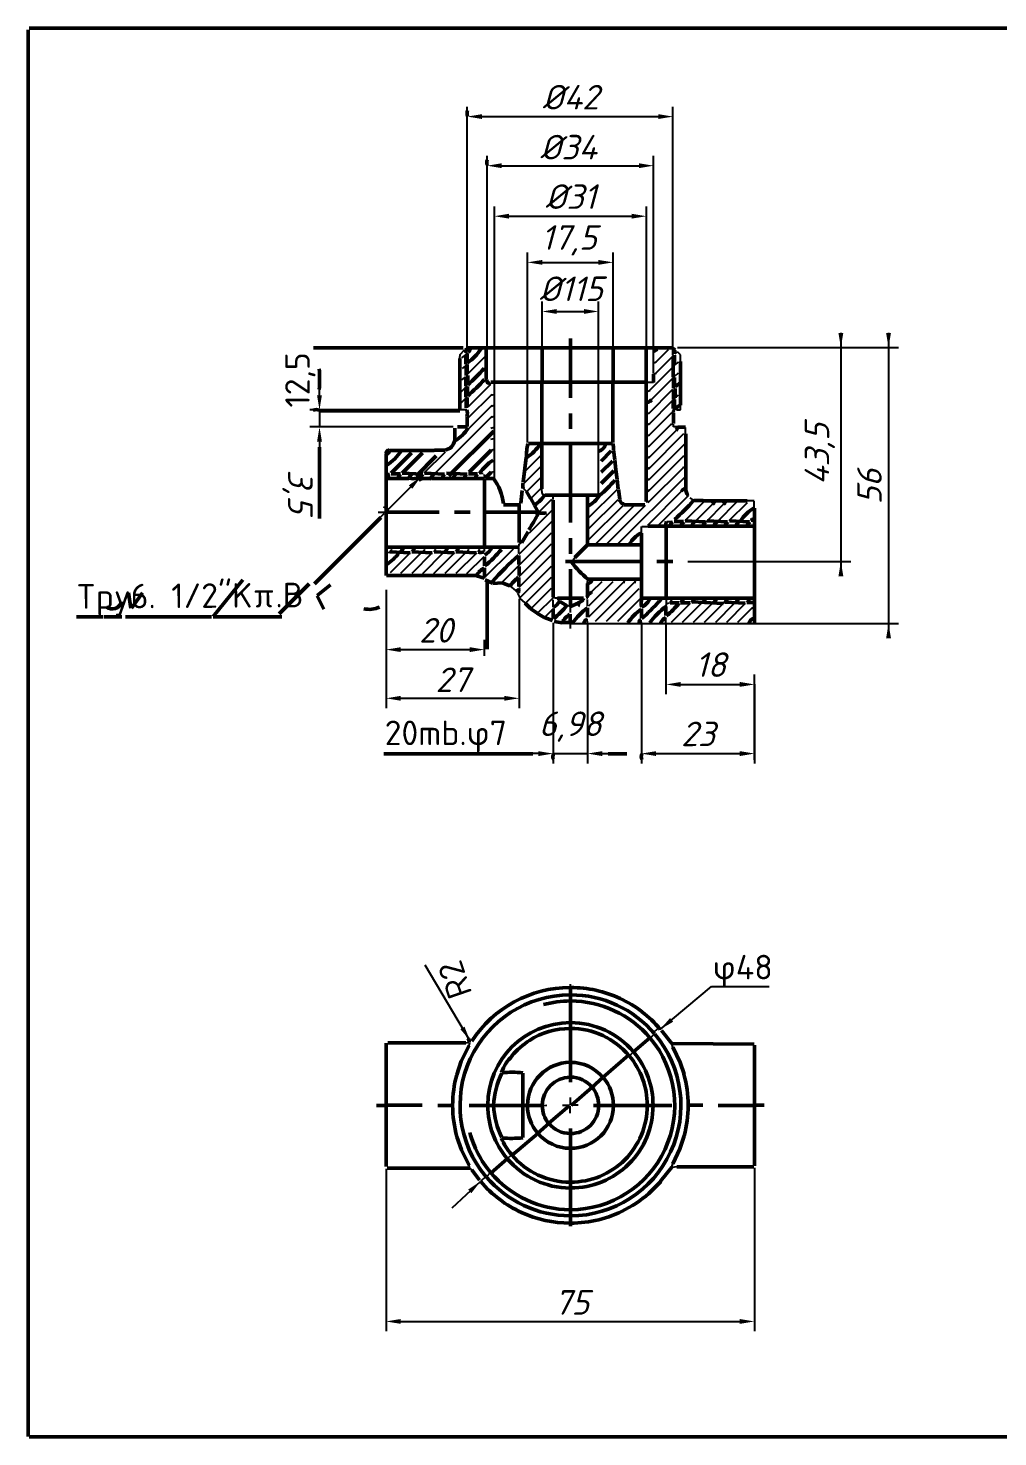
# Model space of a CAD drawing. Header units: millimetres. Extents: x 20 to 415, y 0 to 292.
# Drawn here: x 20 to 217.6, y 5 to 292 of the extents above; entities that cross this region are included whole.
import ezdxf

# ---------------------------------------------------------------- set-up
doc = ezdxf.new("R2010")
doc.units = ezdxf.units.MM
for name, color, linetype, lineweight in [('DIMS', 4, 'Continuous', 25), ('MAIN', 7, 'Continuous', 50), ('TEXT', 7, 'Continuous', 25), ('THIN', 3, 'Continuous', 25)]:
    doc.layers.add(name, color=color, linetype=linetype, lineweight=lineweight)
doc.styles.add('ESKD', font='isocpeur.ttf', dxfattribs={"oblique": 15})
doc.dimstyles.new('ESKD', dxfattribs={"dimtxt": 5, "dimasz": 3, "dimexe": 2, "dimexo": 0, "dimgap": 1, "dimtad": 1, "dimtxsty": 'ESKD', "dimcen": 2.5, "dimclrd": 256, "dimclre": 256, "dimclrt": 256, "dimadec": 0, "dimazin": 3, "dimtfac": 1, "dimtmove": 0, "dimatfit": 3, "dimlwd": 25, "dimlwe": 25})

msp = doc.modelspace()

# ---------------------------------------------------------------- hatches: boundary and pattern name
at = {"layer": 'THIN'}
h = msp.add_hatch(dxfattribs=at)
h.set_pattern_fill('ANSI31', scale=0.502426)
h.set_pattern_definition([(45, (-0.681, 0.681), (-1.127979, 1.127979), [])])
h.paths.add_polyline_path([(114.5574, 219.4253), (113.4081, 219.4679), (113.2379, 219.6807), (113.2379, 220.3617), (113.0676, 220.3617), (109.6199, 216.9139), (109.8327, 210.4013), (107.2363, 207.8048), (106.7255, 206.7832), (106.2147, 206.2725), (105.108, 205.6765), (102.8947, 205.6765), (98.6382, 201.2497), (100.6813, 201.3774), (102.6818, 201.2497), (102.767, 201.0794), (102.3413, 200.4835), (104.2567, 200.4835), (104.7675, 201.1646), (103.2352, 201.2071), (105.0229, 201.2497), (114.5574, 210.7844)])
h.paths.add_polyline_path([(109.1942, 220.83), (108.3004, 220.0638), (108.3004, 214.4877), (109.1942, 214.4877), (109.1942, 216.1903), (109.4496, 216.3605), (109.4496, 216.6159), (109.1942, 216.7862), (109.1942, 218.4463), (109.4496, 218.6165), (109.4496, 218.8719), (109.1942, 219.0422)])
h.paths.add_polyline_path([(113.2379, 226.4061), (112.3866, 226.4061), (109.6199, 223.6393), (109.5773, 221.9367), (109.3219, 221.7664), (109.3219, 221.3833), (109.5773, 221.2556), (109.5773, 219.4679), (109.7901, 219.4679), (113.2379, 222.9157)])
h = msp.add_hatch(dxfattribs=at)
h.set_pattern_fill('ANSI31', scale=0.502426)
h.set_pattern_definition([(45, (-0.794, 0.794), (-1.127979, 1.127979), [])])
h.paths.add_polyline_path([(151.4184, 226.4061), (150.5245, 226.5338), (148.3112, 226.4061), (147.8004, 225.8953), (147.8004, 219.7232), (147.545, 219.4253), (146.4383, 219.3827), (146.4383, 215.8923), (146.864, 216.02), (146.4383, 215.5518), (146.3957, 195.333), (145.8424, 194.7797), (141.3731, 194.7371), (140.9049, 194.9499), (140.4793, 195.3756), (140.2239, 196.0141), (139.8408, 199.8024), (139.6705, 199.8024), (134.3074, 194.4392), (134.3074, 186.9901), (142.3947, 186.9901), (144.7357, 189.3313), (144.7357, 190.5231), (144.906, 190.7359), (149.7158, 190.7785), (149.7584, 191.5872), (149.9286, 191.7575), (150.3117, 191.5447), (151.4184, 191.5447), (155.3769, 195.5033), (155.3769, 195.7161), (154.5256, 196.3121), (154.6533, 196.8654), (154.0999, 196.8654), (153.7594, 198.0147), (153.2912, 197.8444), (153.7594, 198.3978), (153.7594, 202.5267), (153.6317, 202.6969), (153.7594, 202.8672), (153.6317, 204.9529), (153.7594, 205.1232), (153.7594, 209.2521), (153.6317, 209.4223), (153.7594, 210.4013), (152.5251, 210.4439), (152.2697, 210.2311), (152.1845, 210.4439), (151.4609, 210.4439), (151.2481, 210.6567), (151.1204, 211.4229), (151.2481, 211.5932), (151.163, 213.7215), (151.4184, 214.4451), (151.4184, 220.1489), (151.7163, 220.3617), (151.7163, 220.7023), (151.4184, 220.8725), (151.4184, 222.4049), (151.7163, 222.6177), (151.7163, 222.9582), (151.4184, 223.1285), (151.4184, 224.6609), (151.7163, 224.8737), (151.7163, 225.2142), (151.4184, 225.3845)])
h = msp.add_hatch(dxfattribs=at)
h.set_pattern_fill('ANSI31', scale=0.502426)
h.set_pattern_definition([(45, (-0.7517, 0.7517), (-1.127979, 1.127979), [])])
h.paths.add_polyline_path([(124.4749, 206.9109), (121.7082, 204.2719), (121.1123, 199.1214), (121.5805, 198.0572), (121.4103, 197.4613), (121.9636, 197.3762), (122.4318, 196.5674), (122.2616, 196.0141), (122.7298, 196.0141), (123.2831, 195.0351), (123.496, 195.0351), (125.0283, 196.5674), (125.0283, 196.7377), (124.6878, 196.7377), (124.4749, 196.9931)])
h = msp.add_hatch(dxfattribs=at)
h.set_pattern_fill('ANSI31', scale=0.502426)
h.set_pattern_definition([(45, (-0.7956, 0.7956), (-1.127979, 1.127979), [])])
h.paths.add_polyline_path([(119.9205, 185.926), (116.8133, 185.926), (113.1102, 182.2228), (113.0676, 180.5201), (112.9399, 180.4776), (112.9399, 181.8822), (111.9609, 181.1161), (111.6204, 180.6053), (112.7697, 180.2222), (112.8974, 179.8816), (113.323, 179.9242), (114.6425, 179.456), (119.9205, 184.7341)])
h.paths.add_polyline_path([(125.3688, 196.7377), (123.496, 194.8648), (124.0493, 193.7581), (123.7939, 193.5027), (123.7939, 193.1196), (124.2621, 193.0345), (122.4318, 189.842), (122.0913, 189.5441), (122.1765, 189.0759), (121.6657, 188.5651), (120.0908, 185.926), (120.0908, 182.6059), (119.9205, 182.6059), (119.9205, 184.3936), (119.7503, 184.3936), (114.8979, 179.3709), (116.26, 179.2857), (116.4302, 178.8601), (116.8133, 178.8601), (117.0687, 179.1155), (118.3456, 178.6472), (119.9205, 180.2222), (120.0482, 182.0951), (120.0908, 176.8169), (120.3036, 176.5189), (120.0482, 176.2636), (120.0482, 175.8805), (120.4739, 175.8379), (120.6441, 176.0082), (121.2826, 175.1994), (121.1549, 174.6886), (121.7082, 174.7312), (122.3467, 174.0927), (122.3041, 173.5393), (122.8575, 173.667), (123.5811, 173.1562), (123.6237, 172.5603), (124.2196, 172.7306), (125.1134, 172.2198), (125.0709, 171.7516), (125.7519, 171.9644), (126.9437, 171.5813), (126.9437, 173.2414), (127.0714, 173.2839), (127.0714, 171.8367), (127.2416, 171.8367), (129.4976, 174.263), (128.2206, 174.9014), (127.1565, 173.8373), (126.9437, 173.9224), (126.9437, 175.5399), (127.1991, 175.7953), (127.1991, 176.1784), (126.7309, 176.2636), (126.6457, 177.9662), (126.7309, 196.7377)])
h = msp.add_hatch(dxfattribs=at)
h.set_pattern_fill('ANSI31', scale=0.502426)
h.set_pattern_definition([(45, (-0.845, 0.845), (-1.127979, 1.127979), [])])
h.paths.add_polyline_path([(151.7589, 191.5447), (153.8446, 191.6724), (155.8451, 191.5447), (155.9302, 191.3744), (155.5046, 190.7785), (157.42, 190.7785), (157.9308, 191.2893), (157.9308, 191.4595), (156.4836, 191.5447), (158.101, 191.5447), (158.1862, 191.3744), (157.7605, 190.7785), (159.6759, 190.7785), (160.1867, 191.2893), (160.1867, 191.4595), (158.7395, 191.5447), (160.5698, 191.6724), (160.74, 191.5447), (162.8257, 191.6724), (164.9114, 191.5447), (167.7206, 194.354), (167.7632, 195.3756), (162.2298, 195.4182), (161.9318, 195.2053), (161.8893, 195.4182), (159.9739, 195.4182), (159.6759, 195.2053), (159.6334, 195.4182), (155.5897, 195.5459)])
h = msp.add_hatch(dxfattribs=at)
h.set_pattern_fill('ANSI31', scale=0.502426)
h.set_pattern_definition([(45, (-0.7541, 0.7541), (-1.127979, 1.127979), [])])
h.paths.add_polyline_path([(93.6581, 180.9458), (94.4669, 181.5417), (94.9776, 181.6694), (95.6161, 181.4566), (96.0418, 180.9032), (96.7228, 181.5417), (97.2336, 181.6694), (97.872, 181.4566), (98.2977, 180.9032), (98.8936, 181.4566), (99.4044, 181.5843), (100.0428, 181.3714), (100.4685, 180.8607), (101.2346, 181.5417), (101.9582, 181.5843), (102.7244, 180.8607), (103.448, 181.5417), (103.9588, 181.6694), (104.5973, 181.4566), (105.0229, 180.9032), (105.7039, 181.5417), (106.2147, 181.6694), (106.8532, 181.4566), (107.2788, 180.9032), (107.9599, 181.4991), (108.726, 181.5417), (109.4922, 180.8181), (113.0251, 184.3511), (111.9609, 184.4362), (111.365, 185.2024), (110.684, 184.5639), (110.1732, 184.4362), (109.5348, 184.649), (109.1091, 185.2024), (108.4706, 184.6065), (107.9599, 184.4788), (107.3214, 184.6916), (106.8957, 185.2024), (106.2147, 184.5639), (105.7039, 184.4362), (105.0655, 184.649), (104.6398, 185.2024), (103.9588, 184.5639), (103.448, 184.4362), (102.8095, 184.649), (102.3839, 185.2024), (101.7029, 184.5639), (101.1921, 184.4362), (100.5536, 184.649), (100.128, 185.2024), (99.4895, 184.6065), (98.9787, 184.4788), (98.3402, 184.6916), (97.9146, 185.2024)])
h = msp.add_hatch(dxfattribs=at)
h.set_pattern_fill('ANSI31', scale=0.502426)
h.set_pattern_definition([(45, (-0.8478, 0.8478), (-1.127979, 1.127979), [])])
h.paths.add_polyline_path([(143.6716, 179.2857), (142.9906, 178.6472), (142.4798, 178.5195), (141.8413, 178.7324), (141.4157, 179.2857), (140.6921, 178.6472), (139.9685, 178.6047), (139.2023, 179.3283), (138.4362, 178.6472), (137.7126, 178.6047), (136.9464, 179.3283), (134.7756, 177.1574), (135.4141, 176.6041), (135.5418, 175.923), (135.3289, 175.4548), (134.2223, 174.3481), (134.7756, 173.9224), (134.9884, 173.4542), (134.8607, 172.7732), (134.2223, 172.0921), (135.2012, 171.8367), (135.6695, 171.1131), (136.5633, 171.8367), (137.2869, 171.7941), (137.9254, 171.1557), (138.6064, 171.7941), (139.1172, 171.9218), (139.7557, 171.709), (140.1813, 171.1557), (145.0337, 175.9656), (144.2675, 176.6892), (144.2675, 177.3703), (144.5655, 177.7959), (143.8419, 178.3918)])
h = msp.add_hatch(dxfattribs=at)
h.set_pattern_fill('ANSI31', scale=0.502426)
h.set_pattern_definition([(45, (-0.9118, 0.9118), (-1.127979, 1.127979), [])])
h.paths.add_polyline_path([(150.0989, 170.9854), (166.8268, 170.9854), (167.7632, 171.9644), (167.6355, 174.0501), (167.7632, 174.8163), (162.017, 174.8589), (161.8893, 175.0717), (162.2724, 175.6251), (160.357, 175.6251), (159.8887, 175.1568), (159.8887, 174.9866), (161.3359, 174.9866), (161.2934, 174.8589), (159.761, 174.8589), (159.6334, 175.0717), (160.0164, 175.6251), (158.1436, 175.6251), (157.6754, 175.1568), (157.6754, 174.9866), (159.08, 174.9866), (159.0374, 174.8589), (152.8656, 174.8589), (150.0989, 172.0921)])

# ---------------------------------------------------------------- linework, layer by layer
at = {"layer": 'MAIN'}
for p, q in [((20.0128, 5.1064), (20.0128, 291.6595)), ((414.851, 291.9745), (20.1915, 291.9745)), ((78.1646, 226.8812), (108.6835, 226.8812)), ((109.5773, 226.8812), (151.4609, 226.8812)), ((113.3341, 220.5741), (113.3341, 226.8381)), ((124.7516, 219.8919), (124.7516, 226.8387)), ((130.5191, 216.7011), (130.5191, 226.8386)), ((130.5404, 226.9235), (130.5404, 228.7474)), ((139.2223, 219.8919), (139.2223, 226.8387)), ((145.9893, 219.8919), (145.9893, 226.8387)), ((108.0024, 214.2953), (108.0024, 224.6609)), ((109.2407, 223.5089), (109.2407, 225.3837)), ((109.4845, 223.8463), (109.4845, 225.7212)), ((151.4822, 220.8726), (151.4822, 225.0439)), ((151.7376, 223.3818), (151.7376, 225.344)), ((152.9933, 215.1687), (152.9933, 224.065)), ((109.2581, 221.2535), (109.2581, 223.2157)), ((109.4922, 221.5952), (109.4922, 223.47)), ((109.5969, 219.3866), (109.5969, 221.2189)), ((147.4473, 219.8083), (147.4473, 221.5111)), ((151.4933, 221.116), (151.4933, 223.0781)), ((109.1865, 219.0403), (109.1865, 220.9137)), ((109.2368, 216.7853), (109.2368, 218.7452)), ((109.5308, 217.1275), (109.5308, 219.0024)), ((114.302, 219.8494), (145.9255, 219.8494)), ((124.7303, 198.1424), (124.7303, 219.8069)), ((139.201, 207.5494), (139.201, 219.8069)), ((145.9893, 218.0203), (145.9893, 219.8071)), ((151.5035, 218.6156), (151.5035, 220.5329)), ((151.5035, 216.3596), (151.5035, 218.3195)), ((151.7376, 218.8699), (151.7376, 220.832)), ((151.8873, 216.6664), (151.8873, 218.5861)), ((109.2866, 214.6593), (109.2866, 216.4901)), ((109.4922, 214.8698), (109.4922, 216.7446)), ((145.9681, 197.8019), (145.9681, 217.9355)), ((151.4822, 214.4874), (151.4822, 216.0629)), ((151.7163, 214.2518), (151.7163, 216.3189)), ((79.6121, 214.0234), (107.9602, 214.0234)), ((109.5135, 210.8065), (109.5135, 212.6999)), ((130.5404, 210.3586), (130.5404, 213.5088)), ((151.5035, 211.4229), (151.5035, 213.5938)), ((105.7676, 200.768), (114.898, 209.8985)), ((107.0022, 208.0175), (107.0022, 210.4866)), ((107.4916, 210.764), (109.5456, 210.764)), ((153.9652, 210.7171), (152.4385, 210.7171)), ((79.3564, 192.0979), (79.3564, 206.6131)), ((124.4751, 207.3592), (121.9635, 207.3592)), ((124.7728, 207.3592), (130.4766, 207.3592)), ((130.5191, 191.2467), (130.5191, 207.3379)), ((130.5617, 207.3698), (139.0746, 207.3698)), ((154.0148, 198.2275), (154.0148, 209.3372)), ((92.9607, 182.8187), (92.9607, 205.1657)), ((93.7858, 205.9745), (102.7244, 205.9745)), ((93.9772, 201.3135), (98.1063, 205.4425)), ((96.2332, 201.3135), (100.3622, 205.4425)), ((99.067, 200.7388), (103.196, 204.8678)), ((102.8093, 205.9958), (104.938, 205.9958)), ((109.8752, 201.5477), (114.3446, 206.017)), ((120.8938, 199.4626), (121.4917, 204.5277)), ((136.7761, 203.7611), (138.8618, 205.8468)), ((136.7761, 201.5051), (139.0746, 203.8036)), ((139.5435, 204.0111), (139.2881, 206.0117)), ((139.7982, 202.0159), (139.5854, 203.9739)), ((95.915, 201.2071), (93.9977, 201.2071)), ((100.4237, 201.1145), (96.2568, 201.2997)), ((104.893, 201.1155), (100.7686, 201.2988)), ((109.5008, 201.1145), (105.2379, 201.2997)), ((111.6214, 201.2071), (109.7466, 201.2071)), ((113.1953, 200.3558), (114.3871, 201.5476)), ((136.7868, 199.2385), (139.3832, 201.8349)), ((140.0536, 200.0153), (139.7982, 201.9733)), ((93.0033, 200.2281), (97.6166, 200.2281)), ((102.2136, 200.2281), (112.9835, 200.2281)), ((113.0048, 193.4005), (113.0048, 200.1856)), ((114.9854, 200.2494), (113.195, 200.2494)), ((140.2664, 198.0572), (140.0536, 199.9727)), ((140.5637, 196.0194), (140.3083, 198.02)), ((120.3912, 195.204), (120.6977, 197.8006)), ((122.3901, 196.1848), (121.5797, 197.5885)), ((123.2056, 194.784), (122.4242, 196.1374)), ((127.0291, 196.8381), (125.2834, 196.8381)), ((126.9863, 176.0507), (126.9863, 195.8438)), ((127.0287, 196.8381), (130.4767, 196.8381)), ((134.0096, 196.8381), (130.5616, 196.8381)), ((134.0094, 186.7773), (134.0094, 196.9505)), ((134.0518, 196.8381), (136.223, 196.8381)), ((145.9468, 195.5457), (145.9468, 197.7169)), ((157.5487, 195.7587), (155.6739, 195.7587)), ((157.6328, 195.7161), (166.5288, 195.7161)), ((78.3453, 178.7643), (91.8599, 192.2789)), ((93.0033, 193.358), (103.746, 193.358)), ((106.8957, 193.358), (110.0881, 193.358)), ((113.0119, 186.2665), (113.0119, 193.3154)), ((113.0261, 193.358), (123.879, 193.358)), ((120.0589, 194.8696), (116.9141, 194.8696)), ((120.0576, 187.203), (120.0576, 194.8057)), ((124.0069, 193.3129), (123.1979, 194.7141)), ((141.4157, 194.8483), (143.3737, 194.8483)), ((143.4586, 194.8696), (145.6723, 194.8696)), ((168.0319, 170.8577), (168.0319, 194.1838)), ((146.3957, 190.5231), (167.9893, 190.5231)), ((150.0179, 175.877), (150.0179, 190.4805)), ((153.5901, 191.5021), (151.6728, 191.5021)), ((158.0561, 191.4074), (153.932, 191.5949)), ((162.5681, 191.4095), (158.4012, 191.5947)), ((167.0372, 191.4074), (162.9131, 191.5949)), ((120.6497, 187.2217), (121.8815, 189.3551)), ((130.5191, 184.9044), (130.5191, 188.0968)), ((131.4448, 184.1488), (134.0201, 186.7241)), ((134.052, 186.7347), (144.9371, 186.7347)), ((144.9797, 175.9196), (144.9797, 189.1184)), ((93.0033, 186.224), (119.9299, 186.224)), ((97.8699, 185.1107), (93.7454, 185.294)), ((102.3817, 185.1098), (98.2148, 185.295)), ((106.851, 185.1107), (102.7266, 185.294)), ((111.3628, 185.1098), (107.1959, 185.295)), ((112.9835, 182.4346), (112.9835, 184.3095)), ((120.0106, 182.6902), (120.0106, 184.5635)), ((93.0033, 180.4768), (93.0033, 182.7344)), ((112.9835, 180.1361), (112.9835, 182.0534)), ((120.0625, 180.4779), (120.0625, 182.3088)), ((129.4976, 183.3518), (144.9371, 183.3518)), ((130.5191, 174.1778), (130.5191, 181.7545)), ((148.1409, 183.3518), (151.3758, 183.3518)), ((57.691, 172.1347), (63.7777, 179.5837)), ((71.1353, 172.6568), (77.2817, 178.8032)), ((78.9308, 176.4338), (81.6123, 178.6047)), ((93.0459, 180.4776), (109.4179, 180.4776)), ((111.3227, 180.4563), (109.5028, 180.4563)), ((112.9531, 179.9653), (111.3529, 180.3939)), ((114.6535, 178.9174), (113.1843, 179.589)), ((113.5346, 165.4959), (113.5346, 179.2873)), ((116.6005, 178.9878), (114.6851, 178.8801)), ((118.1754, 178.3918), (116.643, 178.9878)), ((120.0363, 178.2213), (120.0363, 180.0947)), ((134.0094, 176.6892), (134.0094, 178.8175)), ((134.052, 179.7114), (144.9371, 179.7114)), ((40.9631, 173.8373), (40.4523, 176.9446)), ((41.0482, 173.8373), (43.3041, 176.9446)), ((80.2928, 173.6245), (78.9308, 176.3487)), ((127.8794, 175.877), (130.4773, 175.877)), ((129.7435, 174.3737), (128.3578, 175.1738)), ((133.2014, 175.877), (130.561, 175.877)), ((145.1614, 175.8466), (167.9893, 175.8466)), ((161.672, 174.8007), (155.2536, 175.086)), ((122.4213, 173.7414), (121.3357, 174.8271)), ((123.7513, 172.7732), (122.4744, 173.7096)), ((125.1891, 171.9475), (123.8034, 172.7475)), ((126.9863, 171.7506), (126.9863, 173.6254)), ((130.4978, 170.8562), (130.4978, 172.6031)), ((130.5617, 174.1353), (132.1366, 174.8163)), ((133.9881, 172.0067), (133.9881, 173.8801)), ((144.9797, 171.7932), (144.9797, 173.668)), ((149.9966, 172.3047), (149.9966, 174.1781)), ((152.6956, 174.9227), (150.8222, 174.9227)), ((154.9096, 174.944), (152.9923, 174.944)), ((166.1435, 174.8514), (161.9766, 175.0366)), ((167.9896, 174.9653), (166.486, 174.9653)), ((29.8537, 172.0495), (35.2594, 172.0495)), ((39.1329, 172.0283), (35.4296, 172.0283)), ((39.8564, 172.0495), (57.393, 172.0495)), ((71.7374, 172.0751), (57.691, 172.0751)), ((126.8586, 171.2834), (125.2411, 171.9218)), ((128.8165, 170.8577), (127.1991, 171.1131)), ((130.4791, 170.8777), (128.8566, 170.8777)), ((92.4663, 144.1831), (122.8575, 144.1831)), ((138.2233, 144.1831), (142.0541, 144.1831)), ((130.5191, 77.298), (130.5191, 96.4952)), ((143.4137, 83.4801), (146.6912, 86.2894)), ((151.163, 85.1301), (149.0773, 87.7692)), ((92.9905, 72.5732), (92.9905, 85.2068)), ((93.3176, 85.3004), (109.2368, 85.3004)), ((108.2663, 81.5121), (109.8668, 84.7471)), ((167.9467, 84.9854), (151.2481, 85.1301)), ((152.8826, 81.2992), (151.3843, 84.4065)), ((168.0319, 60.2291), (168.0319, 84.8322)), ((107.3469, 78.7878), (108.2663, 81.5121)), ((137.2189, 78.3136), (142.3692, 82.7404)), ((153.6828, 78.873), (152.8826, 81.2992)), ((120.8016, 72.5732), (120.8016, 79.1284)), ((134.9884, 76.2765), (137.1592, 78.2345)), ((130.7315, 72.6093), (134.9484, 76.2239)), ((91.0191, 72.5307), (92.9771, 72.5307)), ((92.9607, 60.0589), (92.9607, 72.4881)), ((93.0032, 72.5519), (100.3408, 72.5519)), ((103.5331, 72.5307), (106.4701, 72.5307)), ((109.8753, 72.5307), (124.7303, 72.5307)), ((120.8016, 65.9755), (120.8016, 72.4881)), ((126.1445, 68.9086), (130.2702, 72.445)), ((135.2438, 72.5307), (151.163, 72.5307)), ((154.568, 72.5519), (157.5053, 72.5519)), ((160.6549, 72.5307), (167.9893, 72.5307)), ((168.0609, 72.5519), (169.9768, 72.5519)), ((123.879, 66.912), (126.0924, 68.87)), ((108.3089, 63.4641), (107.3895, 66.1458)), ((118.6661, 62.3669), (123.8619, 66.8329)), ((130.5191, 47.9276), (130.5191, 67.8059)), ((152.84, 63.677), (153.7254, 66.3586)), ((109.8753, 60.3143), (108.3089, 63.4641)), ((151.3758, 60.6548), (152.84, 63.677)), ((114.3806, 58.825), (117.6581, 61.6343)), ((110.003, 59.7822), (93.1473, 59.7822)), ((112.0035, 57.2921), (110.4286, 59.3778)), ((148.9071, 57.0793), (151.163, 59.9737)), ((152.1845, 60.0234), (167.8909, 60.0234)), ((147.0869, 55.1952), (148.9395, 57.0479)), ((229.9502, 5.0213), (20.1915, 5.0213))]:
    msp.add_line(p, q, dxfattribs=at)
for centre, radius, start, end in [((111.1309, 274.6424), 1.6686, 159.818417, 201.825898), ((114.8994, 264.6378), 1.4437, 158.787021, 205.269979), ((147.5501, 226.7911), 0.5903, 265.405594, 4.596208), ((108.6818, 225.9756), 0.5779, 340.808841, 54.124069), ((103.28, 232.7157), 10.8918, 305.262937, 326.009002), ((109.5346, 226.6), 0.5623, 284.55242, 6.215084), ((152.4453, 225.9352), 0.7039, 132.685497, 204.635648), ((53.6432, 220.3882), 25.7778, 355.579381, 4.869327), ((88.6264, 243.7347), 32.1823, 310.657199, 319.074395), ((88.081, 242.0666), 32.9836, 310.710571, 319.027786), ((113.9316, 220.1678), 0.4798, 143.730386, 302.68584), ((153.2985, 218.1347), 1.5589, 103.024154, 153.120597), ((146.0184, 216.8634), 1.1641, 278.20211, 330.945292), ((78.6974, 212.5193), 1.7438, 67.425162, 109.005406), ((107.1063, 213.4352), 2.4172, 344.755178, 19.440368), ((152.0278, 213.8345), 0.5338, 131.6747, 196.530221), ((153.0175, 214.186), 0.932, 94.16013, 175.841666), ((101.7704, 215.9811), 9.6364, 303.270256, 325.297849), ((151.6495, 210.7265), 0.751, 302.333319, 359.611114), ((104.625, 208.3764), 2.3668, 278.565258, 350.33298), ((130.3445, 204.8578), 8.8034, 163.869256, 181.8641), ((115.1553, 213.7843), 11.3147, 304.585846, 325.146175), ((135.4954, 208.0566), 2.4227, 289.837081, 341.35269), ((136.968, 206.4059), 2.3668, 351.659807, 23.414824), ((93.4415, 205.5444), 0.4593, 58.918839, 214.83737), ((93.0299, 205.8632), 0.6555, 267.671729, 5.993085), ((87.5605, 211.4334), 10.1257, 303.103377, 326.898228), ((120.6653, 195.1369), 10.6199, 123.643093, 144.733805), ((93.0498, 201.3383), 0.5984, 265.560741, 338.506439), ((96.3717, 200.2351), 0.9287, 117.292498, 177.800868), ((98.616, 200.1916), 0.9643, 115.613945, 175.278432), ((98.4495, 202.8796), 2.683, 254.25091, 318.352098), ((103.0969, 200.2351), 0.9287, 117.292498, 177.800868), ((105.3528, 200.2351), 0.9287, 117.292498, 177.800868), ((107.6972, 200.1478), 1.0725, 119.271256, 173.369811), ((109.9531, 200.1478), 1.0725, 119.271256, 173.369811), ((112.078, 200.2351), 0.9287, 117.292498, 177.800868), ((101.2071, 196.2671), 3.9984, 76.905374, 112.900444), ((106.3927, 193.9296), 10.5506, 6.455183, 36.659196), ((122.7799, 198.7639), 1.9684, 161.947559, 195.920563), ((120.8429, 215.6849), 24.514, 309.656284, 319.861848), ((154.0656, 197.2085), 0.9941, 95.461419, 155.873548), ((156.7225, 198.2459), 2.6984, 182.189177, 213.460248), ((119.8097, 200.188), 6.357, 302.709655, 329.534322), ((130.2405, 200.9537), 7.4657, 300.996464, 326.485841), ((141.5753, 196.0739), 1.0239, 185.551946, 261.264909), ((126.8792, 220.4305), 37.8677, 311.081169, 319.41735), ((159.0949, 195.6366), 0.7126, 299.754276, 2.983148), ((161.3508, 195.6366), 0.7126, 299.754276, 2.983148), ((103.6809, 202.4695), 22.2965, 325.324798, 335.305403), ((124.8554, 197.4386), 4.2557, 258.439054, 280.394071), ((173.8285, 185.4319), 10.6199, 123.643093, 144.733805), ((151.0475, 190.9374), 1.0583, 150.450284, 199.778715), ((151.8793, 190.4428), 1.0725, 119.271256, 173.369811), ((154.1352, 190.4428), 1.0725, 119.271256, 173.369811), ((156.2601, 190.5301), 0.9287, 117.292498, 177.800868), ((158.5161, 190.5301), 0.9287, 117.292498, 177.800868), ((160.8604, 190.4428), 1.0725, 119.271256, 173.369811), ((163.1163, 190.4428), 1.0725, 119.271256, 173.369811), ((165.2413, 190.5301), 0.9287, 117.292498, 177.800868), ((167.5856, 190.4428), 1.0725, 119.271256, 173.369811), ((167.8656, 191.4562), 0.515, 77.884042, 164.892832), ((148.2197, 183.5063), 6.5803, 120.048704, 149.952922), ((88.4626, 189.9968), 8.6194, 302.497149, 325.70104), ((95.402, 186.2888), 1.0742, 298.98028, 354.242481), ((97.658, 186.2888), 1.0742, 298.98028, 354.242481), ((104.3832, 186.2888), 1.0742, 298.98028, 354.242481), ((106.6391, 186.2888), 1.0742, 298.98028, 354.242481), ((112.2618, 187.0234), 1.8477, 252.632549, 291.826187), ((111.5504, 187.4678), 3.1963, 298.29266, 335.926907), ((91.5713, 207.4193), 32.9836, 310.710571, 319.027786), ((151.3714, 147.9637), 48.2247, 130.672733, 139.586939), ((116.0569, 177.3755), 5.6062, 123.681136, 146.528972), ((147.1162, 195.7032), 20.6032, 217.416094, 230.753588), ((125.0261, 173.27), 8.5158, 126.570977, 142.81706), ((134.0009, 179.7199), 0.8683, 273.400133, 356.601655), ((37.1557, 175.4651), 1.8094, 227.668294, 351.898426), ((119.218, 177.4916), 0.8104, 320.752561, 24.967697), ((124.6666, 177.532), 4.3291, 303.986411, 326.868418), ((131.6696, 176.4752), 1.6461, 285.72206, 338.771322), ((133.6037, 176.3766), 0.4301, 290.089394, 29.273394), ((133.945, 177.6334), 1.0032, 276.190656, 332.53816), ((148.4826, 174.8722), 3.5228, 162.442687, 193.40631), ((142.6418, 178.0795), 4.7355, 300.873653, 332.007193), ((121.9019, 198.5396), 35.447, 310.863116, 318.894076), ((148.2835, 175.8435), 0.7126, 299.754276, 2.983148), ((152.4479, 175.8819), 1.06, 299.001017, 355.129031), ((154.7426, 175.808), 0.9727, 299.106783, 359.0559), ((156.9985, 175.808), 0.9727, 299.106783, 359.0559), ((159.1731, 175.8819), 1.06, 299.001017, 355.129031), ((161.429, 175.8819), 1.06, 299.001017, 355.129031), ((163.7237, 175.808), 0.9727, 299.106783, 359.0559), ((165.9797, 175.808), 0.9727, 299.106783, 359.0559), ((89.551, 178.3541), 4.7741, 256.464364, 295.377435), ((113.4527, 187.9678), 21.269, 310.037983, 320.192801), ((133.5599, 167.9983), 5.5583, 124.171329, 148.311729), ((141.4855, 163.4668), 12.8209, 125.83065, 145.056266), ((131.8326, 174.6241), 0.3729, 304.485739, 32.298746), ((151.1623, 164.8024), 10.776, 125.028867, 146.132075), ((159.1822, 161.776), 15.4247, 126.601761, 144.138639), ((136.2778, 188.7109), 21.4876, 309.951953, 319.844468), ((134.2441, 170.6766), 0.9786, 108.653091, 174.282536), ((145.105, 170.9171), 0.5846, 105.146837, 185.953497), ((150.6421, 170.29), 1.7479, 112.349061, 163.697382), ((168.1173, 170.5855), 1.1916, 96.907852, 170.861664), ((128.4394, 143.5151), 1.485, 151.504626, 200.877161), ((146.4627, 143.5316), 1.5051, 156.127879, 201.209008), ((130.5451, 72.5339), 22.5226, 90.174409, 219.978345), ((130.5493, 72.5594), 23.9906, 90.173785, 146.940207), ((130.6286, 72.9341), 23.6059, 64.888964, 90.162295), ((130.5922, 72.706), 22.346, 40.098168, 90.078345), ((130.7549, 71.5094), 22.3083, 90.714869, 104.889487), ((130.4733, 72.4357), 21.3755, 40.492655, 89.763195), ((131.3655, 73.88), 22.4337, 52.196906, 65.567689), ((130.5716, 72.5044), 16.896, 90.322695, 179.766732), ((130.5875, 72.6851), 16.7041, 40.0356, 90.088499), ((133.9925, 76.4201), 18.805, 38.102312, 53.775595), ((109.1636, 85.5884), 0.7625, 347.999189, 61.759951), ((130.4783, 72.7587), 15.4394, 90.006362, 122.508622), ((130.5995, 72.7299), 15.4668, 39.995434, 90.140014), ((130.545, 72.5346), 22.4959, 270.0425, 40.13217), ((130.5311, 72.5434), 21.2544, 270.082383, 40.124008), ((131.2157, 71.8857), 16.5797, 123.036258, 139.495607), ((130.5862, 72.5713), 16.7845, 0.006535, 40.032005), ((124.5788, 76.5366), 8.5056, 134.304146, 161.543888), ((130.5737, 72.5038), 8.8079, 90.632641, 179.549383), ((130.603, 72.7334), 8.5647, 39.998852, 90.276587), ((130.6274, 72.5857), 15.5502, 359.953959, 40.146606), ((131.928, 72.3879), 25.4051, 165.406521, 179.582314), ((131.0283, 71.8561), 16.1904, 153.317646, 177.461141), ((118.6908, 60.0477), 19.2406, 83.725294, 96.238229), ((130.5696, 72.5081), 5.8016, 90.917569, 179.356275), ((130.5801, 72.7114), 5.5901, 39.509932, 90.188003), ((130.4489, 72.5313), 8.8368, 0.271599, 39.618566), ((131.1749, 72.6307), 23.3452, 359.859034, 15.500712), ((130.6033, 72.5929), 5.6697, 359.801335, 39.703637), ((132.1214, 72.7428), 25.6014, 180.569888, 194.935411), ((130.5556, 72.5545), 16.8758, 180.225344, 219.955787), ((130.9756, 73.2282), 16.1389, 182.628545, 206.704072), ((130.6277, 72.5737), 8.8594, 180.552487, 219.641335), ((130.6078, 72.5552), 5.8327, 180.659142, 219.219251), ((130.6182, 72.4635), 5.6488, 269.42576, 0.249909), ((130.5867, 72.4931), 8.6917, 269.834998, 359.967051), ((130.5838, 72.4934), 15.5915, 269.918668, 359.980602), ((130.581, 72.4972), 16.7875, 269.93423, 359.968819), ((131.5866, 72.4102), 22.9322, 344.711752, 0.194525), ((130.528, 72.5277), 21.2427, 195.08039, 220.019914), ((130.5005, 72.4818), 8.6837, 220.284584, 269.84167), ((130.4013, 72.2768), 5.4575, 219.23677, 270.791414), ((124.3671, 68.3907), 8.2526, 197.7541, 225.265305), ((118.617, 87.3009), 21.4814, 264.608974, 275.815235), ((130.516, 72.5125), 16.8064, 220.137164, 269.865425), ((130.4943, 72.46), 15.5592, 220.106866, 269.934791), ((130.4885, 72.4472), 22.4001, 220.194948, 269.969332), ((130.548, 72.5657), 21.2755, 220.225278, 269.807665), ((126.7294, 68.3536), 18.343, 218.087114, 234.441273), ((130.6384, 72.5052), 23.9129, 297.576336, 313.542784), ((131.3225, 73.7732), 25.4503, 233.124675, 244.988527), ((130.5041, 72.5926), 24.0353, 245.56633, 269.934294), ((130.58, 72.5125), 23.955, 269.956307, 297.692045)]:
    msp.add_arc(centre, radius, start, end, dxfattribs=at)
at = {"layer": 'THIN'}
for p, q in [((109.024, 226.4912), (109.5456, 226.8812)), ((109.5135, 226.1081), (109.5135, 226.8386)), ((152.0143, 226.4912), (151.4501, 226.8386)), ((108.0024, 224.746), (108.079, 225.4696)), ((108.0483, 225.4985), (108.9696, 226.4198)), ((108.4281, 224.8056), (109.1942, 225.4271)), ((112.9835, 224.8737), (113.4931, 225.044)), ((147.5026, 223.8096), (148.0132, 223.9798)), ((151.844, 225.6399), (152.3122, 226.0656)), ((151.844, 223.3839), (152.5676, 224.0139)), ((152.9677, 225.4271), (152.3548, 226.0656)), ((152.9805, 224.15), (152.9805, 225.4272)), ((108.4281, 220.3362), (109.1942, 220.9577)), ((108.5132, 222.6347), (109.1942, 223.2136)), ((112.9835, 222.6177), (113.4931, 222.788)), ((147.5026, 221.5536), (148.0132, 221.7238)), ((151.844, 221.1279), (152.5676, 221.7579)), ((114.0892, 219.2125), (114.2594, 219.8069)), ((146.0075, 219.8707), (147.4377, 219.8707)), ((146.0106, 217.978), (146.6937, 218.1483)), ((114.302, 217.2119), (114.9851, 217.3821)), ((151.844, 216.6585), (152.5676, 217.28)), ((109.4183, 214.2314), (108.0446, 214.2314)), ((114.3446, 214.9984), (114.9851, 215.1687)), ((114.3446, 212.7425), (114.9851, 212.9127)), ((146.0106, 213.4661), (146.6511, 213.6363)), ((152.142, 214.2102), (152.9422, 214.2612)), ((152.9422, 214.2612), (152.9933, 215.0836)), ((114.302, 210.4865), (114.9851, 210.6788)), ((146.0106, 211.2527), (146.6937, 211.4229)), ((150.9502, 211.2101), (151.4609, 211.3803)), ((151.5352, 210.7895), (151.5035, 211.3378)), ((152.3548, 210.764), (151.5352, 210.7895)), ((153.9893, 209.4218), (153.9893, 210.6487)), ((114.302, 208.2305), (114.9851, 208.4007)), ((146.0106, 208.9967), (146.6937, 209.1669)), ((146.0106, 206.7407), (146.6511, 206.9109)), ((114.3446, 206.0171), (114.9851, 206.1873)), ((146.0106, 204.4847), (146.6511, 204.6549)), ((153.4679, 204.7209), (153.9786, 204.8912)), ((93.6581, 201.1646), (93.0033, 201.2071)), ((112.7697, 201.1986), (111.9609, 201.2497)), ((113.0687, 200.3132), (112.9835, 201.0369)), ((114.3871, 201.5476), (114.9851, 201.6753)), ((146.0042, 202.2904), (146.6873, 202.4607)), ((153.4679, 202.4649), (153.9786, 202.6352)), ((121.538, 197.6316), (120.9421, 198.1849)), ((124.7729, 197.1634), (124.7303, 198.0572)), ((146.0042, 200.0344), (146.6873, 200.2047)), ((120.0576, 194.8057), (120.3802, 195.2053)), ((125.1985, 196.8594), (124.7729, 197.1634)), ((127.0075, 195.9285), (127.0075, 196.8172)), ((145.9681, 195.5033), (146.566, 195.5884)), ((146.0106, 197.7593), (146.6511, 197.9296)), ((155.6323, 195.8438), (154.9512, 196.3121)), ((167.9824, 195.6693), (166.6123, 195.6693)), ((168.0063, 194.2684), (168.0063, 195.623)), ((92.5518, 193.3367), (91.3167, 193.3367)), ((91.7946, 192.3415), (92.5847, 193.1315)), ((93.0033, 193.8858), (93.4879, 194.0135)), ((145.0265, 189.2018), (145.0265, 190.4312)), ((145.083, 190.4763), (146.3124, 190.4763)), ((150.1414, 191.4553), (151.3333, 191.4553)), ((167.9893, 191.5021), (167.3801, 191.5447)), ((119.9724, 186.224), (120.1334, 186.9476)), ((120.1759, 186.9901), (120.6101, 187.2455)), ((93.0033, 185.1172), (93.7007, 185.2449)), ((93.7433, 185.2875), (94.1349, 185.8409)), ((100.4685, 185.2875), (100.8601, 185.8409)), ((102.7244, 185.2875), (103.116, 185.8409)), ((109.5456, 185.2875), (109.8412, 185.8409)), ((111.7055, 185.2875), (112.0971, 185.8409)), ((112.9835, 185.3726), (113.0261, 186.1814)), ((120.015, 184.9455), (120.015, 186.1829)), ((130.8703, 183.3971), (131.4023, 184.1734)), ((119.3672, 177.4128), (118.2179, 178.3493)), ((134.0094, 178.9026), (134.052, 179.7114)), ((141.4157, 178.9227), (141.5859, 179.6688)), ((143.6716, 178.9227), (143.8419, 179.6688)), ((119.4098, 177.4128), (120.015, 177.8385)), ((119.7928, 176.9446), (119.4098, 177.3703)), ((120.2185, 176.0507), (119.8354, 176.902)), ((121.3155, 174.8899), (120.2282, 175.8886)), ((127.0075, 174.0073), (127.0075, 175.4977)), ((127.795, 175.8345), (127.2842, 175.877)), ((128.3058, 175.1994), (127.8376, 175.7919)), ((134.0094, 174.263), (134.0094, 175.5825)), ((150.0776, 174.7701), (150.0776, 175.7956)), ((150.7799, 174.9866), (151.2141, 175.5825)), ((130.4766, 174.1353), (129.7955, 174.3481)), ((130.5404, 172.943), (130.5404, 174.0931)), ((149.9753, 174.1778), (150.1414, 174.7737)), ((150.1414, 174.7737), (150.7373, 174.944)), ((167.4652, 173.8373), (167.9893, 174.0076)), ((130.5191, 169.6659), (130.5191, 170.6874)), ((134.0094, 170.8564), (133.9669, 171.6239)), ((145.0223, 170.8564), (144.9371, 171.411)), ((149.9966, 170.856), (149.9966, 171.9222)), ((130.5191, 96.5803), (130.5617, 97.2614)), ((146.8421, 86.3002), (147.652, 87.11)), ((147.4718, 87.3708), (148.4315, 88.2881)), ((109.2368, 85.3004), (109.8753, 85.3855)), ((109.8668, 84.7471), (110.003, 85.343)), ((142.5431, 82.6395), (143.3529, 83.4493)), ((151.3843, 84.4065), (151.2055, 85.0876)), ((124.8155, 72.5307), (125.7519, 72.5732)), ((130.3066, 72.5094), (128.9013, 72.5094)), ((130.4766, 70.9545), (130.4766, 72.4467)), ((130.5617, 72.6571), (130.5617, 74.1494)), ((132.0943, 72.5945), (130.6891, 72.5945)), ((110.003, 59.7609), (109.8753, 60.3143)), ((117.7279, 61.6971), (118.4952, 62.4644)), ((151.2055, 60.0163), (151.3758, 60.6548)), ((110.4286, 59.3778), (110.003, 59.7609)), ((112.3545, 57.1536), (113.2699, 58.069)), ((113.4712, 58.0365), (114.2387, 58.8463)), ((151.2481, 59.9737), (152.1845, 60.0589))]:
    msp.add_line(p, q, dxfattribs=at)

# ---------------------------------------------------------------- texts
at = {"layer": 'TEXT', "style": 'ESKD'}
for s, rotation, p in [('12,5', 90, (77.3964, 214.6877)), ('Tpy6. 1/2"Kπ.B', 0.37675, (29.8662, 173.7118)), ('R2', 108.919692, (110.5721, 95.369))]:
    msp.add_text(s, height=5, rotation=rotation, dxfattribs=at).set_placement(p)
for s, p in [('20mb.φ7', (92.6743, 145.9262)), ('φ48', (159.5278, 98.2029))]:
    msp.add_text(s, height=5, dxfattribs=at).set_placement(p)

# ---------------------------------------------------------------- dimensions: what is measured, and where the dimension line sits
at = {"layer": 'DIMS'}
for base, p1, p2, angle, location, text, override in [((109.5014, 273.9652), (109.4962, 226.9237), (151.4156, 225.3845), 359.993639, (130.5722, 277.9154), '%%c42', {"dimlfac": 1, "dimtix": 0, "dimtofl": 1, "dimtmove": 2}), ((113.5448, 263.9623), (113.5398, 226.9237), (147.4677, 221.5961), 359.992142, (130.1463, 267.7345), '%%c34', {"dimlfac": 1, "dimtix": 0, "dimtofl": 1, "dimtmove": 2}), ((115.0194, 253.6695), (115.02, 200.2707), (145.9991, 226.9237), 0.000628, (130.5722, 257.6595), '%%c31', {"dimlfac": 1, "dimtix": 0, "dimtofl": 1, "dimtmove": 2}), ((121.7826, 244.2689), (121.7784, 207.5494), (139.2324, 226.9237), 359.993363, (130.2528, 248.7512), '17,5', {"dimlfac": 1, "dimtix": 0, "dimtofl": 1, "dimtmove": 2}), ((124.7395, 234.2633), (124.74, 226.9237), (136.2785, 196.9019), 0.003564, (130.6786, 238.8884), '%%c115', {"dimlfac": 10, "dimtix": 0, "dimtofl": 1, "dimtmove": 2}), ((195.3566, 226.8919), (152.3548, 226.8916), (130.5617, 170.6989), 90.00036, (191.4642, 198.5678), '56', {"dimlfac": 1, "dimtix": 0, "dimtofl": 1, "dimtmove": 2}), ((185.6442, 226.8919), (152.3548, 226.8919), (154.483, 183.3363), 90, (181.351, 205.2491), '43,5', {"dimlfac": 1, "dimtix": 0, "dimtofl": 1, "dimtmove": 2}), ((79.3858, 214.1994), (107.9602, 214.2083), (106.6404, 210.7581), 270.017814, (74.8964, 197.6133), '3,5', {"dimlfac": 1, "dimtix": 0, "dimtofl": 1, "dimtmove": 2}), ((92.95, 155.4637), (92.9484, 177.5831), (120.0669, 175.7528), 0.004098, (106.5134, 159.2435), '27', {"dimlfac": 1, "dimtix": 0, "dimtofl": 1, "dimtmove": 2}), ((92.95, 165.3815), (92.9487, 177.5831), (113.017, 164.1323), 0.00579, (103.1069, 169.3184), '20', {"dimlfac": 1, "dimtix": 0, "dimtofl": 1, "dimtmove": 2}), ((144.9889, 144.1983), (144.9836, 170.6874), (168.0425, 158.3434), 0.011605, (156.5471, 148.2141), '23', {"dimlfac": 1, "dimtix": 0, "dimtofl": 1, "dimtmove": 2}), ((150.0015, 158.2925), (150, 170.6874), (168.0501, 142.9345), 0.007044, (159.102, 162.319), '18', {"dimlfac": 1, "dimtix": 0, "dimtofl": 1, "dimtmove": 2}), ((92.9444, 28.5259), (92.9448, 59.5907), (168.0312, 59.8461), 359.999246, (130.7851, 32.4056), '75', {"dimlfac": 1, "dimtix": 0, "dimtofl": 1, "dimtmove": 2})]:
    msp.add_linear_dim(base=base, p1=p1, p2=p2, angle=angle, location=location, text=text, dimstyle='ESKD', override=override, dxfattribs=at).render()
msp.add_linear_dim(base=(127.0196, 144.1981), p1=(127.0138, 170.8564), p2=(133.9928, 170.6874), angle=0.012584, dimstyle='ESKD', override={"dimlfac": 1, "dimtix": 0, "dimtofl": 1}, dxfattribs=at).render()

# ---------------------------------------------------------------- leaders
for points in [[(100.079, 200.6381), (93.4772, 194.0241), (92.4267, 194.4097)], [(110.0549, 85.7424), (100.8941, 101.0923)], [(148.8492, 88.0302), (159.2503, 96.7421), (171.0407, 96.7464)], [(112.2117, 57.0666), (106.3459, 51.6311)]]:
    msp.add_leader(points, dimstyle='ESKD', dxfattribs=at)

doc.saveas('drawing.dxf')
